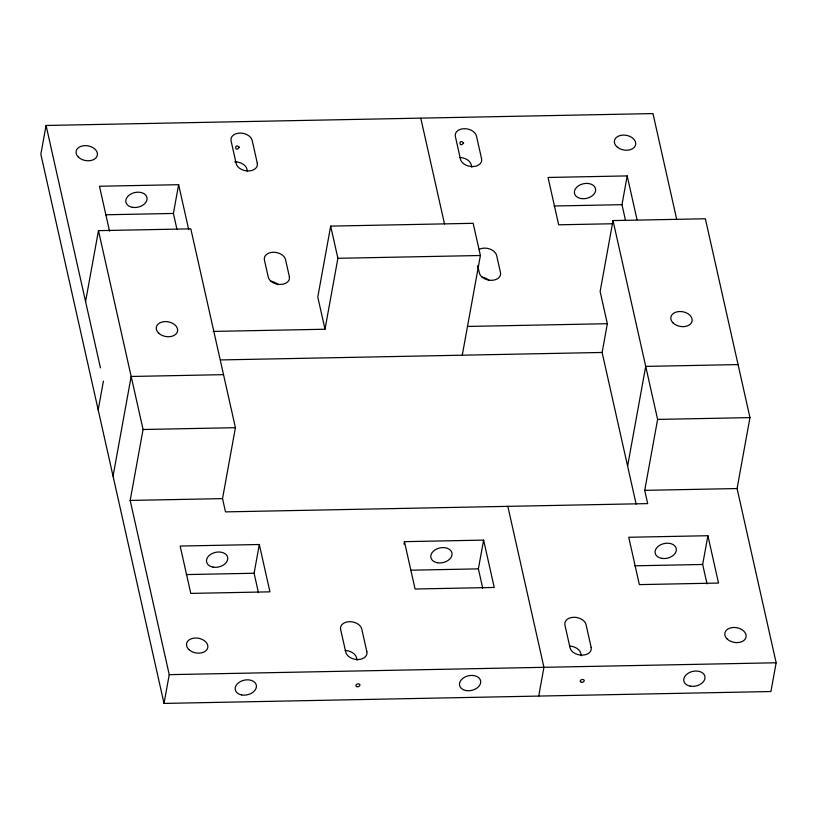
<?xml version="1.0" encoding="UTF-8"?>
<svg xmlns="http://www.w3.org/2000/svg" width="817" height="817" viewBox="0 0 817 817"><rect width="100%" height="100%" fill="white"/><g stroke="black" fill="none" stroke-linecap="round" stroke-linejoin="round"><path stroke-width="1.23" d="M676.629 219.007L652.977 113.583L46.079 125.471L40.85 154.229L164.023 703.417L770.921 691.529L776.15 662.771L737.077 488.546L749.965 417.61L705.367 218.772L613.016 220.58L600.127 291.516L607.348 323.706L602.119 352.464L636.137 504.14M85.571 301.585L98.469 230.649L190.821 228.842L235.419 427.689L222.53 498.625L225.502 511.881L647.697 503.609L644.725 490.353L657.614 419.417L613.016 220.58M98.183 409.879L103.412 381.12M113.052 476.168L131.169 376.474L223.521 374.656M176.932 229.23L173.398 213.451L178.627 184.693L99.46 186.245L109.529 231.16M164.023 703.417L169.242 674.658L130.169 500.433L143.067 429.497L98.469 230.649M258.448 592.682L254.097 573.258L259.316 544.5L180.159 546.052L190.78 593.397L269.937 591.845L259.316 544.5M462.269 355.201L480.386 255.507L473.166 223.317L330.671 226.105L317.782 297.041L325.003 329.231L213.125 331.426M325.003 329.231L337.891 258.295L330.671 226.105M403.996 544.163L404.446 541.661L483.613 540.108L494.224 587.454L415.067 589.006L404.446 541.661M482.735 588.291L478.384 568.867L483.613 540.108M625.516 220.447L621.982 204.669L627.201 175.91L548.044 177.463L558.665 224.798L612.689 223.746M538.72 696.074L543.938 667.315L507.837 506.346M627.599 466.088L645.716 366.394L738.078 364.586M707.032 583.9L702.671 564.476L707.9 535.717L628.743 537.269L639.354 584.615L718.521 583.062L707.9 535.717M105.546 214.779L173.398 213.451M554.12 205.996L621.982 204.669M337.891 258.295L480.386 255.507M467.498 326.443L607.348 323.706M220.621 359.929L602.119 352.464M143.067 429.497L235.419 427.689M657.614 419.417L749.965 417.61M130.169 500.433L222.53 498.625M644.725 490.353L737.077 488.546M186.235 574.586L254.097 573.258M410.532 570.195L478.384 568.867M634.819 565.803L702.671 564.476M169.242 674.658L776.15 662.771M627.201 175.91L637.005 219.61M471.787 167.209L471.246 164.82A10.784 7.445 10.3 0 0 459.92 157.467M581.367 655.796L580.826 653.406A10.784 7.445 10.3 0 0 569.5 646.053M477.71 265.648L479.354 272.96A10.784 7.445 10.3 0 0 491.599 280.323A10.784 7.445 10.3 0 0 500.464 272.541L496.634 255.496A10.784 7.445 10.3 0 0 489.883 249.042A10.784 7.445 10.3 0 0 479.334 249.246M420.775 118.138L444.499 223.899M247.5 171.601L246.959 169.211A10.784 7.445 10.3 0 0 234.704 161.848M357.07 660.187L356.539 657.797A10.784 7.445 10.3 0 0 345.203 650.444M178.627 184.693L188.696 229.608M46.079 125.471L100.44 367.864M481.948 277.096A10.784 7.445 10.3 0 1 489.148 280.497M270.846 281.222A10.784 7.445 10.3 0 1 278.046 284.633M239.34 147.285C234.785 153.412 234.203 142.24 239.34 147.285M463.627 142.893C459.072 149.021 458.49 137.848 463.627 142.893M481.57 158.784L476.474 136.061A10.784 7.445 10.3 0 0 464.219 128.698A10.784 7.445 10.3 0 0 455.365 136.48L460.461 159.203A10.784 7.445 10.3 0 0 472.716 166.566A10.784 7.445 10.3 0 0 481.57 158.784M591.151 647.37L586.055 624.648A10.784 7.445 10.3 0 0 573.8 617.284A10.784 7.445 10.3 0 0 564.945 625.066L570.041 647.789A10.784 7.445 10.3 0 0 582.296 655.152A10.784 7.445 10.3 0 0 591.151 647.37M289.361 276.677L285.542 259.632A10.784 7.445 10.3 0 0 273.287 252.259A10.784 7.445 10.3 0 0 264.432 260.041L268.252 277.086A10.784 7.445 10.3 0 0 280.507 284.459A10.784 7.445 10.3 0 0 289.361 276.677M257.284 163.175L252.187 140.453A10.784 7.445 10.3 0 0 239.932 133.089A10.784 7.445 10.3 0 0 231.078 140.871L236.174 163.594A10.784 7.445 10.3 0 0 248.429 170.957A10.784 7.445 10.3 0 0 257.284 163.175M366.864 651.762L361.768 629.039A10.784 7.445 10.3 0 0 349.513 621.676A10.784 7.445 10.3 0 0 340.648 629.458L345.754 652.18A10.784 7.445 10.3 0 0 357.999 659.544A10.784 7.445 10.3 0 0 366.864 651.762M580.928 198.521A10.784 7.486 -12.6 0 0 595.562 188.88A10.784 7.486 -12.6 0 0 578.528 185.786A10.784 7.486 -12.6 0 0 580.928 198.521M132.354 207.304A10.784 7.486 -12.6 0 0 146.989 197.663A10.784 7.486 -12.6 0 0 129.954 194.569A10.784 7.486 -12.6 0 0 132.354 207.304M616.753 146.631A10.784 7.445 10.3 0 0 635.044 146.274A10.784 7.445 10.3 0 0 623.351 135.091A10.784 7.445 10.3 0 0 616.753 146.631M78.463 157.17A10.784 7.445 10.3 0 0 96.743 156.813A10.784 7.445 10.3 0 0 85.05 145.63A10.784 7.445 10.3 0 0 78.463 157.17M661.627 558.338A10.784 7.486 -12.6 0 0 676.262 548.687A10.784 7.486 -12.6 0 0 659.227 545.593A10.784 7.486 -12.6 0 0 661.627 558.338M437.34 562.729A10.784 7.486 -12.6 0 0 451.975 553.078A10.784 7.486 -12.6 0 0 434.94 549.984A10.784 7.486 -12.6 0 0 437.34 562.729M466.007 690.549A10.784 7.486 -12.6 0 0 480.641 680.908A10.784 7.486 -12.6 0 0 463.607 677.814A10.784 7.486 -12.6 0 0 466.007 690.549M213.043 567.121A10.784 7.486 -12.6 0 0 227.677 557.47A10.784 7.486 -12.6 0 0 210.643 554.375A10.784 7.486 -12.6 0 0 213.043 567.121M241.72 694.94A10.784 7.486 -12.6 0 0 256.344 685.3A10.784 7.486 -12.6 0 0 239.32 682.205A10.784 7.486 -12.6 0 0 241.72 694.94M357.172 686.688A2.022 1.399 -12.6 0 0 359.919 684.881A2.022 1.399 -12.6 0 0 356.723 684.299A2.022 1.399 -12.6 0 0 357.172 686.688M690.294 686.157A10.784 7.486 -12.6 0 0 704.928 676.517A10.784 7.486 -12.6 0 0 687.894 673.422A10.784 7.486 -12.6 0 0 690.294 686.157M581.469 682.297A2.022 1.399 -12.6 0 0 584.206 680.49A2.022 1.399 -12.6 0 0 581.02 679.907A2.022 1.399 -12.6 0 0 581.469 682.297M727.181 639.006A10.784 7.445 10.3 0 0 745.461 638.649A10.784 7.445 10.3 0 0 733.778 627.466A10.784 7.445 10.3 0 0 727.181 639.006M188.89 649.546A10.784 7.445 10.3 0 0 207.171 649.188A10.784 7.445 10.3 0 0 195.477 638.006A10.784 7.445 10.3 0 0 188.89 649.546M673.198 323.062A10.784 7.445 10.3 0 0 691.478 322.705A10.784 7.445 10.3 0 0 679.795 311.522A10.784 7.445 10.3 0 0 673.198 323.062M158.651 333.132A10.784 7.445 10.3 0 0 176.932 332.774A10.784 7.445 10.3 0 0 165.238 321.592A10.784 7.445 10.3 0 0 158.651 333.132"/></g></svg>
